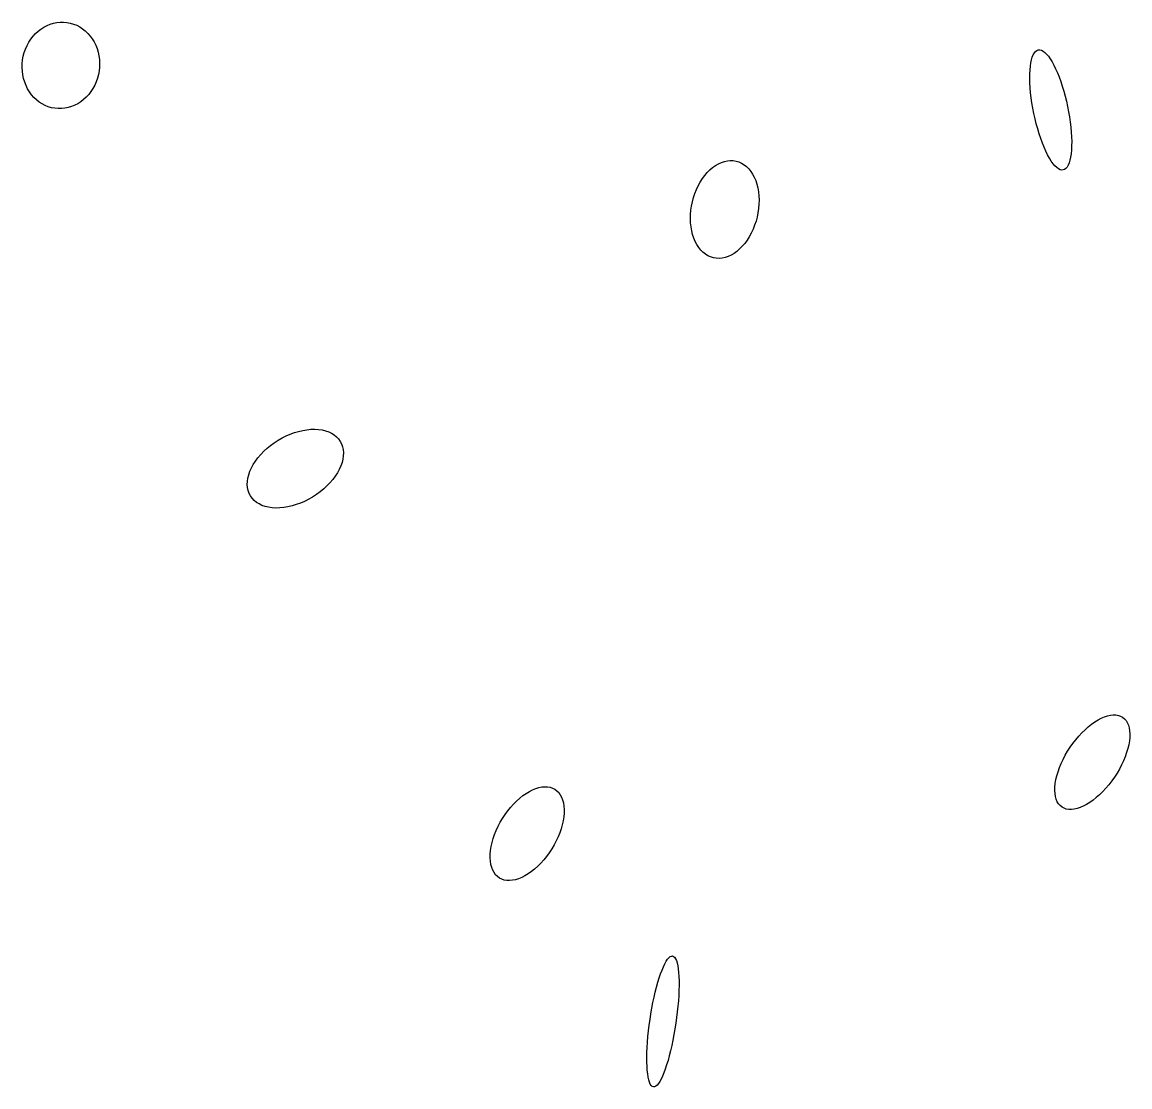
# Model space of a CAD drawing. Header units: metres. Extents: x -12209 to 21780, y -292849 to -276490.
# Drawn here: x 14851 to 21780, y -292711 to -286050 of the extents above; entities that cross this region are included whole.
import ezdxf

# ---------------------------------------------------------------- set-up
doc = ezdxf.new("R2010")
doc.units = ezdxf.units.M

msp = doc.modelspace()

# ---------------------------------------------------------------- linework, layer by layer
at = {"layer": 'LAYER'}
for p, q in [((14969.22, -286092.43), (14987.81, -286080.52)), ((14969.22, -286092.43), (14987.81, -286080.52)), ((14987.81, -286080.52), (15007.21, -286070.43)), ((14987.81, -286080.52), (15007.21, -286070.43)), ((15007.21, -286070.43), (15027.26, -286062.24)), ((15007.21, -286070.43), (15027.26, -286062.24)), ((15027.26, -286062.24), (15047.82, -286056.02)), ((15027.26, -286062.24), (15047.82, -286056.02)), ((15047.82, -286056.02), (15068.74, -286051.81)), ((15047.82, -286056.02), (15068.74, -286051.81)), ((15068.74, -286051.81), (15089.84, -286049.63)), ((15068.74, -286051.81), (15089.84, -286049.63)), ((15089.84, -286049.63), (15110.97, -286049.52)), ((15089.84, -286049.63), (15110.97, -286049.52)), ((15110.97, -286049.52), (15131.97, -286051.46)), ((15110.97, -286049.52), (15131.97, -286051.46)), ((15131.97, -286051.46), (15152.68, -286055.45)), ((15131.97, -286051.46), (15152.68, -286055.45)), ((15152.68, -286055.45), (15172.95, -286061.46)), ((15152.68, -286055.45), (15172.95, -286061.46)), ((15172.95, -286061.46), (15192.61, -286069.43)), ((15172.95, -286061.46), (15192.61, -286069.43)), ((15192.61, -286069.43), (15211.51, -286079.31)), ((15192.61, -286069.43), (15211.51, -286079.31)), ((15211.51, -286079.31), (15229.52, -286091.02)), ((15211.51, -286079.31), (15229.52, -286091.02)), ((14905.63, -286156.29), (14919.66, -286138.13)), ((14905.63, -286156.29), (14919.66, -286138.13)), ((14919.66, -286138.13), (14935.01, -286121.34)), ((14919.66, -286138.13), (14935.01, -286121.34)), ((14935.01, -286121.34), (14951.57, -286106.07)), ((14935.01, -286121.34), (14951.57, -286106.07)), ((14951.57, -286106.07), (14969.22, -286092.43)), ((14951.57, -286106.07), (14969.22, -286092.43)), ((15229.52, -286091.02), (15246.5, -286104.48)), ((15229.52, -286091.02), (15246.5, -286104.48)), ((15246.5, -286104.48), (15262.32, -286119.57)), ((15246.5, -286104.48), (15262.32, -286119.57)), ((15262.32, -286119.57), (15276.85, -286136.2)), ((15262.32, -286119.57), (15276.85, -286136.2)), ((15276.85, -286136.2), (15289.99, -286154.22)), ((15276.85, -286136.2), (15289.99, -286154.22)), ((14864.73, -286239.92), (14872.5, -286217.68)), ((14864.73, -286239.92), (14872.5, -286217.68)), ((14872.5, -286217.68), (14881.96, -286196.22)), ((14872.5, -286217.68), (14881.96, -286196.22)), ((14881.96, -286196.22), (14893.03, -286175.71)), ((14881.96, -286196.22), (14893.03, -286175.71)), ((14893.03, -286175.71), (14905.63, -286156.29)), ((14893.03, -286175.71), (14905.63, -286156.29)), ((15289.99, -286154.22), (15301.63, -286173.5)), ((15289.99, -286154.22), (15301.63, -286173.5)), ((15301.63, -286173.5), (15311.7, -286193.9)), ((15301.63, -286173.5), (15311.7, -286193.9)), ((15311.7, -286193.9), (15320.1, -286215.26)), ((15311.7, -286193.9), (15320.1, -286215.26)), ((15320.1, -286215.26), (15326.78, -286237.42)), ((15320.1, -286215.26), (15326.78, -286237.42)), ((14852.04, -286309.59), (14854.46, -286286.05)), ((14852.04, -286309.59), (14854.46, -286286.05)), ((14854.46, -286286.05), (14858.7, -286262.77)), ((14854.46, -286286.05), (14858.7, -286262.77)), ((14858.7, -286262.77), (14864.73, -286239.92)), ((14858.7, -286262.77), (14864.73, -286239.92)), ((15326.78, -286237.42), (15331.69, -286260.21)), ((15326.78, -286237.42), (15331.69, -286260.21)), ((15331.69, -286260.21), (15334.79, -286283.45)), ((15331.69, -286260.21), (15334.79, -286283.45)), ((15334.79, -286283.45), (15336.05, -286306.98)), ((15334.79, -286283.45), (15336.05, -286306.98)), ((21161.05, -286303.91), (21165.15, -286284.7)), ((21161.05, -286303.91), (21165.15, -286284.7)), ((21165.15, -286284.7), (21170.15, -286267.88)), ((21165.15, -286284.7), (21170.15, -286267.88)), ((21170.15, -286267.88), (21176.04, -286253.57)), ((21170.15, -286267.88), (21176.04, -286253.57)), ((21176.04, -286253.57), (21182.76, -286241.9)), ((21176.04, -286253.57), (21182.76, -286241.9)), ((21182.76, -286241.9), (21190.26, -286232.95)), ((21182.76, -286241.9), (21190.26, -286232.95)), ((21190.26, -286232.95), (21198.48, -286226.78)), ((21190.26, -286232.95), (21198.48, -286226.78)), ((21198.48, -286226.78), (21207.36, -286223.44)), ((21198.48, -286226.78), (21207.36, -286223.44)), ((21207.36, -286223.44), (21216.84, -286222.96)), ((21207.36, -286223.44), (21216.84, -286222.96)), ((21207.36, -286223.44), (21207.36, -286223.44)), ((21207.36, -286223.44), (21207.36, -286223.44)), ((21216.84, -286222.96), (21226.84, -286225.35)), ((21216.84, -286222.96), (21226.84, -286225.35)), ((21226.84, -286225.35), (21237.29, -286230.58)), ((21226.84, -286225.35), (21237.29, -286230.58)), ((21237.29, -286230.58), (21248.1, -286238.61)), ((21237.29, -286230.58), (21248.1, -286238.61)), ((21248.1, -286238.61), (21259.19, -286249.38)), ((21248.1, -286238.61), (21259.19, -286249.38)), ((21259.19, -286249.38), (21270.48, -286262.82)), ((21259.19, -286249.38), (21270.48, -286262.82)), ((21270.48, -286262.82), (21281.89, -286278.81)), ((21270.48, -286262.82), (21281.89, -286278.81)), ((21281.89, -286278.81), (21293.32, -286297.24)), ((21281.89, -286278.81), (21293.32, -286297.24)), ((14851.46, -286333.21), (14852.04, -286309.59)), ((14851.46, -286333.21), (14852.04, -286309.59)), ((14852.72, -286356.74), (14851.46, -286333.21)), ((14852.72, -286356.74), (14851.46, -286333.21)), ((14855.82, -286379.98), (14852.72, -286356.74)), ((14855.82, -286379.98), (14852.72, -286356.74)), ((15333.05, -286354.14), (15328.81, -286377.42)), ((15333.05, -286354.14), (15328.81, -286377.42)), ((15335.47, -286330.6), (15333.05, -286354.14)), ((15335.47, -286330.6), (15333.05, -286354.14)), ((15336.05, -286306.98), (15335.47, -286330.6)), ((15336.05, -286306.98), (15335.47, -286330.6)), ((21154.53, -286374.36), (21155.73, -286348.91)), ((21154.53, -286374.36), (21155.73, -286348.91)), ((21155.73, -286348.91), (21157.9, -286325.37)), ((21155.73, -286348.91), (21157.9, -286325.37)), ((21157.9, -286325.37), (21161.05, -286303.91)), ((21157.9, -286325.37), (21161.05, -286303.91)), ((21293.32, -286297.24), (21304.7, -286317.97)), ((21293.32, -286297.24), (21304.7, -286317.97)), ((21304.7, -286317.97), (21315.92, -286340.84)), ((21304.7, -286317.97), (21315.92, -286340.84)), ((21315.92, -286340.84), (21326.91, -286365.67)), ((21315.92, -286340.84), (21326.91, -286365.67)), ((14860.73, -286402.77), (14855.82, -286379.98)), ((14860.73, -286402.77), (14855.82, -286379.98)), ((14867.41, -286424.93), (14860.73, -286402.77)), ((14867.41, -286424.93), (14860.73, -286402.77)), ((14875.81, -286446.29), (14867.41, -286424.93)), ((14875.81, -286446.29), (14867.41, -286424.93)), ((15315, -286422.51), (15305.55, -286443.96)), ((15315, -286422.51), (15305.55, -286443.96)), ((15322.78, -286400.27), (15315, -286422.51)), ((15322.78, -286400.27), (15315, -286422.51)), ((15328.81, -286377.42), (15322.78, -286400.27)), ((15328.81, -286377.42), (15322.78, -286400.27)), ((21154.34, -286401.51), (21154.53, -286374.36)), ((21154.34, -286401.51), (21154.53, -286374.36)), ((21155.14, -286430.17), (21154.34, -286401.51)), ((21155.14, -286430.17), (21154.34, -286401.51)), ((21156.93, -286460.12), (21155.14, -286430.17)), ((21156.93, -286460.12), (21155.14, -286430.17)), ((21326.91, -286365.67), (21337.59, -286392.28)), ((21326.91, -286365.67), (21337.59, -286392.28)), ((21337.59, -286392.28), (21347.87, -286420.46)), ((21337.59, -286392.28), (21347.87, -286420.46)), ((21347.87, -286420.46), (21357.67, -286450)), ((21347.87, -286420.46), (21357.67, -286450)), ((14885.88, -286466.69), (14875.81, -286446.29)), ((14885.88, -286466.69), (14875.81, -286446.29)), ((14897.52, -286485.97), (14885.88, -286466.69)), ((14897.52, -286485.97), (14885.88, -286466.69)), ((14910.66, -286503.99), (14897.52, -286485.97)), ((14910.66, -286503.99), (14897.52, -286485.97)), ((15281.88, -286483.89), (15267.85, -286502.06)), ((15281.88, -286483.89), (15267.85, -286502.06)), ((15294.48, -286464.48), (15281.88, -286483.89)), ((15294.48, -286464.48), (15281.88, -286483.89)), ((15305.55, -286443.96), (15294.48, -286464.48)), ((15305.55, -286443.96), (15294.48, -286464.48)), ((21159.7, -286491.12), (21156.93, -286460.12)), ((21159.7, -286491.12), (21156.93, -286460.12)), ((21163.43, -286522.94), (21159.7, -286491.12)), ((21163.43, -286522.94), (21159.7, -286491.12)), ((21357.67, -286450), (21366.93, -286480.67)), ((21357.67, -286450), (21366.93, -286480.67)), ((21366.93, -286480.67), (21375.56, -286512.25)), ((21366.93, -286480.67), (21375.56, -286512.25)), ((14925.19, -286520.62), (14910.66, -286503.99)), ((14925.19, -286520.62), (14910.66, -286503.99)), ((14941.01, -286535.71), (14925.19, -286520.62)), ((14941.01, -286535.71), (14925.19, -286520.62)), ((14957.98, -286549.17), (14941.01, -286535.71)), ((14957.98, -286549.17), (14941.01, -286535.71)), ((14976, -286560.88), (14957.98, -286549.17)), ((14976, -286560.88), (14957.98, -286549.17)), ((14994.9, -286570.76), (14976, -286560.88)), ((14994.9, -286570.76), (14976, -286560.88)), ((15199.7, -286559.67), (15180.3, -286569.76)), ((15199.7, -286559.67), (15180.3, -286569.76)), ((15218.29, -286547.76), (15199.7, -286559.67)), ((15218.29, -286547.76), (15199.7, -286559.67)), ((15235.94, -286534.12), (15218.29, -286547.76)), ((15235.94, -286534.12), (15218.29, -286547.76)), ((15252.5, -286518.85), (15235.94, -286534.12)), ((15252.5, -286518.85), (15235.94, -286534.12)), ((15267.85, -286502.06), (15252.5, -286518.85)), ((15267.85, -286502.06), (15252.5, -286518.85)), ((21168.08, -286555.34), (21163.43, -286522.94)), ((21168.08, -286555.34), (21163.43, -286522.94)), ((21173.63, -286588.07), (21168.08, -286555.34)), ((21173.63, -286588.07), (21168.08, -286555.34)), ((21375.56, -286512.25), (21383.51, -286544.48)), ((21375.56, -286512.25), (21383.51, -286544.48)), ((21383.51, -286544.48), (21390.71, -286577.13)), ((21383.51, -286544.48), (21390.71, -286577.13)), ((15014.56, -286578.73), (14994.9, -286570.76)), ((15014.56, -286578.73), (14994.9, -286570.76)), ((15034.82, -286584.74), (15014.56, -286578.73)), ((15034.82, -286584.74), (15014.56, -286578.73)), ((15055.53, -286588.73), (15034.82, -286584.74)), ((15055.53, -286588.73), (15034.82, -286584.74)), ((15055.53, -286588.73), (15055.53, -286588.73)), ((15076.54, -286590.67), (15055.53, -286588.73)), ((15055.53, -286588.73), (15055.53, -286588.73)), ((15076.54, -286590.67), (15055.53, -286588.73)), ((15097.67, -286590.56), (15076.54, -286590.67)), ((15097.67, -286590.56), (15076.54, -286590.67)), ((15118.77, -286588.38), (15097.67, -286590.56)), ((15118.77, -286588.38), (15097.67, -286590.56)), ((15139.68, -286584.17), (15118.77, -286588.38)), ((15139.68, -286584.17), (15118.77, -286588.38)), ((15160.25, -286577.95), (15139.68, -286584.17)), ((15160.25, -286577.95), (15139.68, -286584.17)), ((15180.3, -286569.76), (15160.25, -286577.95)), ((15180.3, -286569.76), (15160.25, -286577.95)), ((21180.03, -286620.89), (21173.63, -286588.07)), ((21180.03, -286620.89), (21173.63, -286588.07)), ((21187.23, -286653.54), (21180.03, -286620.89)), ((21187.23, -286653.54), (21180.03, -286620.89)), ((21390.71, -286577.13), (21397.1, -286609.95)), ((21390.71, -286577.13), (21397.1, -286609.95)), ((21397.1, -286609.95), (21402.65, -286642.68)), ((21397.1, -286609.95), (21402.65, -286642.68)), ((21195.18, -286685.77), (21187.23, -286653.54)), ((21195.18, -286685.77), (21187.23, -286653.54)), ((21203.81, -286717.34), (21195.18, -286685.77)), ((21203.81, -286717.34), (21195.18, -286685.77)), ((21402.65, -286642.68), (21407.3, -286675.08)), ((21402.65, -286642.68), (21407.3, -286675.08)), ((21407.3, -286675.08), (21411.03, -286706.9)), ((21407.3, -286675.08), (21411.03, -286706.9)), ((21411.03, -286706.9), (21413.8, -286737.9)), ((21411.03, -286706.9), (21413.8, -286737.9)), ((21213.06, -286748.02), (21203.81, -286717.34)), ((21213.06, -286748.02), (21203.81, -286717.34)), ((21222.86, -286777.56), (21213.06, -286748.02)), ((21222.86, -286777.56), (21213.06, -286748.02)), ((21413.8, -286737.9), (21415.59, -286767.84)), ((21413.8, -286737.9), (21415.59, -286767.84)), ((21415.59, -286767.84), (21416.4, -286796.5)), ((21415.59, -286767.84), (21416.4, -286796.5)), ((21233.14, -286805.74), (21222.86, -286777.56)), ((21233.14, -286805.74), (21222.86, -286777.56)), ((21243.82, -286832.34), (21233.14, -286805.74)), ((21243.82, -286832.34), (21233.14, -286805.74)), ((21254.81, -286857.18), (21243.82, -286832.34)), ((21254.81, -286857.18), (21243.82, -286832.34)), ((21416.2, -286823.66), (21415.01, -286849.1)), ((21416.2, -286823.66), (21415.01, -286849.1)), ((21416.4, -286796.5), (21416.2, -286823.66)), ((21416.4, -286796.5), (21416.2, -286823.66)), ((19262.48, -286916.6), (19281.08, -286914.95)), ((19262.48, -286916.6), (19281.08, -286914.95)), ((19281.08, -286914.95), (19299.41, -286915.62)), ((19281.08, -286914.95), (19299.41, -286915.62)), ((19299.41, -286915.62), (19317.33, -286918.62)), ((19299.41, -286915.62), (19317.33, -286918.62)), ((21266.04, -286880.04), (21254.81, -286857.18)), ((21266.04, -286880.04), (21254.81, -286857.18)), ((21277.41, -286900.77), (21266.04, -286880.04)), ((21277.41, -286900.77), (21266.04, -286880.04)), ((21288.84, -286919.2), (21277.41, -286900.77)), ((21288.84, -286919.2), (21277.41, -286900.77)), ((21405.59, -286913.32), (21400.58, -286930.14)), ((21405.59, -286913.32), (21400.58, -286930.14)), ((21409.68, -286894.1), (21405.59, -286913.32)), ((21409.68, -286894.1), (21405.59, -286913.32)), ((21412.83, -286872.64), (21409.68, -286894.1)), ((21412.83, -286872.64), (21409.68, -286894.1)), ((21415.01, -286849.1), (21412.83, -286872.64)), ((21415.01, -286849.1), (21412.83, -286872.64)), ((19136.74, -286990.22), (19153.25, -286973.57)), ((19136.74, -286990.22), (19153.25, -286973.57)), ((19153.25, -286973.57), (19170.47, -286958.8)), ((19153.25, -286973.57), (19170.47, -286958.8)), ((19170.47, -286958.8), (19188.27, -286946.02)), ((19170.47, -286958.8), (19188.27, -286946.02)), ((19188.27, -286946.02), (19206.51, -286935.35)), ((19188.27, -286946.02), (19206.51, -286935.35)), ((19206.51, -286935.35), (19225.05, -286926.84)), ((19206.51, -286935.35), (19225.05, -286926.84)), ((19225.05, -286926.84), (19243.76, -286920.58)), ((19225.05, -286926.84), (19243.76, -286920.58)), ((19243.76, -286920.58), (19262.48, -286916.6)), ((19243.76, -286920.58), (19262.48, -286916.6)), ((19317.33, -286918.62), (19334.72, -286923.92)), ((19317.33, -286918.62), (19334.72, -286923.92)), ((19334.72, -286923.92), (19351.43, -286931.49)), ((19334.72, -286923.92), (19351.43, -286931.49)), ((19351.43, -286931.49), (19367.34, -286941.26)), ((19351.43, -286931.49), (19367.34, -286941.26)), ((19367.34, -286941.26), (19382.33, -286953.16)), ((19367.34, -286941.26), (19382.33, -286953.16)), ((19382.33, -286953.16), (19396.28, -286967.1)), ((19382.33, -286953.16), (19396.28, -286967.1)), ((19396.28, -286967.1), (19409.09, -286982.98)), ((19396.28, -286967.1), (19409.09, -286982.98)), ((19409.09, -286982.98), (19420.66, -287000.66)), ((19409.09, -286982.98), (19420.66, -287000.66)), ((21300.25, -286935.2), (21288.84, -286919.2)), ((21300.25, -286935.2), (21288.84, -286919.2)), ((21311.54, -286948.63), (21300.25, -286935.2)), ((21311.54, -286948.63), (21300.25, -286935.2)), ((21322.64, -286959.41), (21311.54, -286948.63)), ((21322.64, -286959.41), (21311.54, -286948.63)), ((21333.45, -286967.44), (21322.64, -286959.41)), ((21333.45, -286967.44), (21322.64, -286959.41)), ((21343.89, -286972.67), (21333.45, -286967.44)), ((21343.89, -286972.67), (21333.45, -286967.44)), ((21353.89, -286975.05), (21343.89, -286972.67)), ((21353.89, -286975.05), (21343.89, -286972.67)), ((21363.37, -286974.57), (21353.89, -286975.05)), ((21363.37, -286974.57), (21353.89, -286975.05)), ((21372.25, -286971.24), (21363.37, -286974.57)), ((21372.25, -286971.24), (21363.37, -286974.57)), ((21380.48, -286965.07), (21372.25, -286971.24)), ((21380.48, -286965.07), (21372.25, -286971.24)), ((21387.98, -286956.11), (21380.48, -286965.07)), ((21387.98, -286956.11), (21380.48, -286965.07)), ((21394.69, -286944.44), (21387.98, -286956.11)), ((21394.69, -286944.44), (21387.98, -286956.11)), ((21400.58, -286930.14), (21394.69, -286944.44)), ((21400.58, -286930.14), (21394.69, -286944.44)), ((19080.16, -287072.96), (19092.66, -287050.16)), ((19080.16, -287072.96), (19092.66, -287050.16)), ((19092.66, -287050.16), (19106.32, -287028.67)), ((19092.66, -287050.16), (19106.32, -287028.67)), ((19106.32, -287028.67), (19121.05, -287008.64)), ((19106.32, -287028.67), (19121.05, -287008.64)), ((19121.05, -287008.64), (19136.74, -286990.22)), ((19121.05, -287008.64), (19136.74, -286990.22)), ((19420.66, -287000.66), (19430.9, -287020.03)), ((19420.66, -287000.66), (19430.9, -287020.03)), ((19430.9, -287020.03), (19439.74, -287040.93)), ((19430.9, -287020.03), (19439.74, -287040.93)), ((19439.74, -287040.93), (19447.1, -287063.2)), ((19439.74, -287040.93), (19447.1, -287063.2)), ((19050.58, -287147.39), (19059.04, -287121.76)), ((19050.58, -287147.39), (19059.04, -287121.76)), ((19059.04, -287121.76), (19068.93, -287096.89)), ((19059.04, -287121.76), (19068.93, -287096.89)), ((19068.93, -287096.89), (19080.16, -287072.96)), ((19068.93, -287096.89), (19080.16, -287072.96)), ((19447.1, -287063.2), (19452.94, -287086.67)), ((19447.1, -287063.2), (19452.94, -287086.67)), ((19452.94, -287086.67), (19457.2, -287111.17)), ((19452.94, -287086.67), (19457.2, -287111.17)), ((19457.2, -287111.17), (19459.85, -287136.5)), ((19457.2, -287111.17), (19459.85, -287136.5)), ((19038.18, -287200.13), (19043.61, -287173.58)), ((19038.18, -287200.13), (19043.61, -287173.58)), ((19043.61, -287173.58), (19050.58, -287147.39)), ((19043.61, -287173.58), (19050.58, -287147.39)), ((19460.28, -287188.9), (19458.04, -287215.57)), ((19460.28, -287188.9), (19458.04, -287215.57)), ((19459.85, -287136.5), (19460.88, -287162.48)), ((19459.85, -287136.5), (19460.88, -287162.48)), ((19460.88, -287162.48), (19460.28, -287188.9)), ((19460.88, -287162.48), (19460.28, -287188.9)), ((19031.49, -287279.94), (19032.1, -287253.52)), ((19031.49, -287279.94), (19032.1, -287253.52)), ((19032.1, -287253.52), (19034.33, -287226.85)), ((19032.1, -287253.52), (19034.33, -287226.85)), ((19034.33, -287226.85), (19038.18, -287200.13)), ((19034.33, -287226.85), (19038.18, -287200.13)), ((19454.2, -287242.29), (19448.77, -287268.84)), ((19454.2, -287242.29), (19448.77, -287268.84)), ((19458.04, -287215.57), (19454.2, -287242.29)), ((19458.04, -287215.57), (19454.2, -287242.29)), ((19032.52, -287305.92), (19031.49, -287279.94)), ((19032.52, -287305.92), (19031.49, -287279.94)), ((19035.18, -287331.25), (19032.52, -287305.92)), ((19035.18, -287331.25), (19032.52, -287305.92)), ((19039.44, -287355.75), (19035.18, -287331.25)), ((19039.44, -287355.75), (19035.18, -287331.25)), ((19433.33, -287320.66), (19423.45, -287345.53)), ((19433.33, -287320.66), (19423.45, -287345.53)), ((19441.79, -287295.03), (19433.33, -287320.66)), ((19441.79, -287295.03), (19433.33, -287320.66)), ((19448.77, -287268.84), (19441.79, -287295.03)), ((19448.77, -287268.84), (19441.79, -287295.03)), ((19045.27, -287379.22), (19039.44, -287355.75)), ((19045.27, -287379.22), (19039.44, -287355.75)), ((19052.63, -287401.49), (19045.27, -287379.22)), ((19052.63, -287401.49), (19045.27, -287379.22)), ((19399.72, -287392.26), (19386.05, -287413.76)), ((19399.72, -287392.26), (19386.05, -287413.76)), ((19412.22, -287369.46), (19399.72, -287392.26)), ((19412.22, -287369.46), (19399.72, -287392.26)), ((19423.45, -287345.53), (19412.22, -287369.46)), ((19423.45, -287345.53), (19412.22, -287369.46)), ((19061.47, -287422.39), (19052.63, -287401.49)), ((19061.47, -287422.39), (19052.63, -287401.49)), ((19071.71, -287441.76), (19061.47, -287422.39)), ((19071.71, -287441.76), (19061.47, -287422.39)), ((19083.28, -287459.44), (19071.71, -287441.76)), ((19083.28, -287459.44), (19071.71, -287441.76)), ((19096.09, -287475.32), (19083.28, -287459.44)), ((19096.09, -287475.32), (19083.28, -287459.44)), ((19339.12, -287468.85), (19321.9, -287483.62)), ((19339.12, -287468.85), (19321.9, -287483.62)), ((19355.64, -287452.2), (19339.12, -287468.85)), ((19355.64, -287452.2), (19339.12, -287468.85)), ((19371.32, -287433.79), (19355.64, -287452.2)), ((19371.32, -287433.79), (19355.64, -287452.2)), ((19386.05, -287413.76), (19371.32, -287433.79)), ((19386.05, -287413.76), (19371.32, -287433.79)), ((19110.05, -287489.26), (19096.09, -287475.32)), ((19110.05, -287489.26), (19096.09, -287475.32)), ((19125.03, -287501.16), (19110.05, -287489.26)), ((19125.03, -287501.16), (19110.05, -287489.26)), ((19140.94, -287510.93), (19125.03, -287501.16)), ((19140.94, -287510.93), (19125.03, -287501.16)), ((19157.66, -287518.5), (19140.94, -287510.93)), ((19157.66, -287518.5), (19140.94, -287510.93)), ((19175.04, -287523.8), (19157.66, -287518.5)), ((19175.04, -287523.8), (19157.66, -287518.5)), ((19175.04, -287523.8), (19175.04, -287523.8)), ((19192.97, -287526.8), (19175.04, -287523.8)), ((19175.04, -287523.8), (19175.04, -287523.8)), ((19192.97, -287526.8), (19175.04, -287523.8)), ((19211.3, -287527.47), (19192.97, -287526.8)), ((19211.3, -287527.47), (19192.97, -287526.8)), ((19229.9, -287525.82), (19211.3, -287527.47)), ((19229.9, -287525.82), (19211.3, -287527.47)), ((19248.62, -287521.84), (19229.9, -287525.82)), ((19248.62, -287521.84), (19229.9, -287525.82)), ((19267.32, -287515.58), (19248.62, -287521.84)), ((19267.32, -287515.58), (19248.62, -287521.84)), ((19285.86, -287507.08), (19267.32, -287515.58)), ((19285.86, -287507.08), (19267.32, -287515.58)), ((19304.1, -287496.4), (19285.86, -287507.08)), ((19304.1, -287496.4), (19285.86, -287507.08)), ((19321.9, -287483.62), (19304.1, -287496.4)), ((19321.9, -287483.62), (19304.1, -287496.4)), ((16477.16, -288651.18), (16502.67, -288638.44)), ((16477.16, -288651.18), (16502.67, -288638.44)), ((16502.67, -288638.44), (16528.61, -288627.25)), ((16502.67, -288638.44), (16528.61, -288627.25)), ((16528.61, -288627.25), (16554.8, -288617.71)), ((16528.61, -288627.25), (16554.8, -288617.71)), ((16554.8, -288617.71), (16581.03, -288609.88)), ((16554.8, -288617.71), (16581.03, -288609.88)), ((16581.03, -288609.88), (16607.1, -288603.83)), ((16581.03, -288609.88), (16607.1, -288603.83)), ((16607.1, -288603.83), (16632.82, -288599.6)), ((16607.1, -288603.83), (16632.82, -288599.6)), ((16632.82, -288599.6), (16657.98, -288597.22)), ((16632.82, -288599.6), (16657.98, -288597.22)), ((16657.98, -288597.22), (16682.41, -288596.71)), ((16657.98, -288597.22), (16682.41, -288596.71)), ((16682.41, -288596.71), (16705.9, -288598.08)), ((16682.41, -288596.71), (16705.9, -288598.08)), ((16705.9, -288598.08), (16728.29, -288601.31)), ((16705.9, -288598.08), (16728.29, -288601.31)), ((16728.29, -288601.31), (16749.4, -288606.38)), ((16728.29, -288601.31), (16749.4, -288606.38)), ((16749.4, -288606.38), (16769.07, -288613.25)), ((16749.4, -288606.38), (16769.07, -288613.25)), ((16769.07, -288613.25), (16787.15, -288621.88)), ((16769.07, -288613.25), (16787.15, -288621.88)), ((16787.15, -288621.88), (16803.51, -288632.18)), ((16787.15, -288621.88), (16803.51, -288632.18)), ((16803.51, -288632.18), (16818.01, -288644.09)), ((16803.51, -288632.18), (16818.01, -288644.09)), ((16818.01, -288644.09), (16830.56, -288657.52)), ((16818.01, -288644.09), (16830.56, -288657.52)), ((16362.81, -288734.5), (16383.33, -288715.63)), ((16362.81, -288734.5), (16383.33, -288715.63)), ((16383.33, -288715.63), (16405.19, -288697.73)), ((16383.33, -288715.63), (16405.19, -288697.73)), ((16405.19, -288697.73), (16428.24, -288680.94)), ((16405.19, -288697.73), (16428.24, -288680.94)), ((16428.24, -288680.94), (16452.29, -288665.39)), ((16428.24, -288680.94), (16452.29, -288665.39)), ((16452.29, -288665.39), (16477.16, -288651.18)), ((16452.29, -288665.39), (16477.16, -288651.18)), ((16830.56, -288657.52), (16841.05, -288672.36)), ((16830.56, -288657.52), (16841.05, -288672.36)), ((16841.05, -288672.36), (16849.4, -288688.49)), ((16841.05, -288672.36), (16849.4, -288688.49)), ((16849.4, -288688.49), (16855.55, -288705.81)), ((16849.4, -288688.49), (16855.55, -288705.81)), ((16855.55, -288705.81), (16859.46, -288724.17)), ((16855.55, -288705.81), (16859.46, -288724.17)), ((16310.86, -288795.45), (16326.44, -288774.56)), ((16310.86, -288795.45), (16326.44, -288774.56)), ((16326.44, -288774.56), (16343.8, -288754.19)), ((16326.44, -288774.56), (16343.8, -288754.19)), ((16343.8, -288754.19), (16362.81, -288734.5)), ((16343.8, -288754.19), (16362.81, -288734.5)), ((16857.49, -288784.08), (16852.29, -288805.16)), ((16857.49, -288784.08), (16852.29, -288805.16)), ((16860.43, -288763.45), (16857.49, -288784.08)), ((16860.43, -288763.45), (16857.49, -288784.08)), ((16859.46, -288724.17), (16861.09, -288743.43)), ((16859.46, -288724.17), (16861.09, -288743.43)), ((16861.09, -288743.43), (16860.43, -288763.45)), ((16861.09, -288743.43), (16860.43, -288763.45)), ((16275.9, -288859.65), (16285.49, -288838.16)), ((16275.9, -288859.65), (16285.49, -288838.16)), ((16285.49, -288838.16), (16297.17, -288816.7)), ((16285.49, -288838.16), (16297.17, -288816.7)), ((16297.17, -288816.7), (16310.86, -288795.45)), ((16297.17, -288816.7), (16310.86, -288795.45)), ((16835.28, -288848.02), (16823.6, -288869.47)), ((16835.28, -288848.02), (16823.6, -288869.47)), ((16844.87, -288826.52), (16835.28, -288848.02)), ((16844.87, -288826.52), (16835.28, -288848.02)), ((16852.29, -288805.16), (16844.87, -288826.52)), ((16852.29, -288805.16), (16844.87, -288826.52)), ((16259.68, -288942.74), (16260.33, -288922.72)), ((16259.68, -288942.74), (16260.33, -288922.72)), ((16260.33, -288922.72), (16263.28, -288902.09)), ((16260.33, -288922.72), (16263.28, -288902.09)), ((16263.28, -288902.09), (16268.48, -288881.02)), ((16263.28, -288902.09), (16268.48, -288881.02)), ((16268.48, -288881.02), (16275.9, -288859.65)), ((16268.48, -288881.02), (16275.9, -288859.65)), ((16794.33, -288911.61), (16776.97, -288931.98)), ((16794.33, -288911.61), (16776.97, -288931.98)), ((16809.91, -288890.72), (16794.33, -288911.61)), ((16809.91, -288890.72), (16794.33, -288911.61)), ((16823.6, -288869.47), (16809.91, -288890.72)), ((16823.6, -288869.47), (16809.91, -288890.72)), ((16261.31, -288962.01), (16259.68, -288942.74)), ((16261.31, -288962.01), (16259.68, -288942.74)), ((16265.22, -288980.37), (16261.31, -288962.01)), ((16265.22, -288980.37), (16261.31, -288962.01)), ((16271.37, -288997.68), (16265.22, -288980.37)), ((16271.37, -288997.68), (16265.22, -288980.37)), ((16715.57, -288988.44), (16692.53, -289005.23)), ((16715.57, -288988.44), (16692.53, -289005.23)), ((16737.44, -288970.54), (16715.57, -288988.44)), ((16737.44, -288970.54), (16715.57, -288988.44)), ((16757.95, -288951.68), (16737.44, -288970.54)), ((16757.95, -288951.68), (16737.44, -288970.54)), ((16776.97, -288931.98), (16757.95, -288951.68)), ((16776.97, -288931.98), (16757.95, -288951.68)), ((16279.72, -289013.82), (16271.37, -288997.68)), ((16279.72, -289013.82), (16271.37, -288997.68)), ((16279.72, -289013.82), (16279.72, -289013.82)), ((16290.21, -289028.65), (16279.72, -289013.82)), ((16279.72, -289013.82), (16279.72, -289013.82)), ((16290.21, -289028.65), (16279.72, -289013.82)), ((16302.76, -289042.08), (16290.21, -289028.65)), ((16302.76, -289042.08), (16290.21, -289028.65)), ((16317.26, -289053.99), (16302.76, -289042.08)), ((16317.26, -289053.99), (16302.76, -289042.08)), ((16333.62, -289064.3), (16317.26, -289053.99)), ((16333.62, -289064.3), (16317.26, -289053.99)), ((16592.16, -289058.92), (16565.97, -289068.46)), ((16592.16, -289058.92), (16565.97, -289068.46)), ((16618.1, -289047.73), (16592.16, -289058.92)), ((16618.1, -289047.73), (16592.16, -289058.92)), ((16643.61, -289034.99), (16618.1, -289047.73)), ((16643.61, -289034.99), (16618.1, -289047.73)), ((16668.48, -289020.79), (16643.61, -289034.99)), ((16668.48, -289020.79), (16643.61, -289034.99)), ((16692.53, -289005.23), (16668.48, -289020.79)), ((16692.53, -289005.23), (16668.48, -289020.79)), ((16351.7, -289072.92), (16333.62, -289064.3)), ((16351.7, -289072.92), (16333.62, -289064.3)), ((16371.37, -289079.79), (16351.7, -289072.92)), ((16371.37, -289079.79), (16351.7, -289072.92)), ((16392.48, -289084.86), (16371.37, -289079.79)), ((16392.48, -289084.86), (16371.37, -289079.79)), ((16414.87, -289088.1), (16392.48, -289084.86)), ((16414.87, -289088.1), (16392.48, -289084.86)), ((16438.36, -289089.46), (16414.87, -289088.1)), ((16438.36, -289089.46), (16414.87, -289088.1)), ((16462.78, -289088.96), (16438.36, -289089.46)), ((16462.78, -289088.96), (16438.36, -289089.46)), ((16487.95, -289086.58), (16462.78, -289088.96)), ((16487.95, -289086.58), (16462.78, -289088.96)), ((16513.67, -289082.34), (16487.95, -289086.58)), ((16513.67, -289082.34), (16487.95, -289086.58)), ((16539.74, -289076.29), (16513.67, -289082.34)), ((16539.74, -289076.29), (16513.67, -289082.34)), ((16565.97, -289068.46), (16539.74, -289076.29)), ((16565.97, -289068.46), (16539.74, -289076.29)), ((21520.38, -290458.48), (21540.82, -290442.18)), ((21540.82, -290442.18), (21561.29, -290427.69)), ((21561.29, -290427.69), (21581.64, -290415.11)), ((21581.64, -290415.11), (21601.72, -290404.55)), ((21601.72, -290404.55), (21621.36, -290396.09)), ((21621.36, -290396.09), (21640.43, -290389.78)), ((21640.43, -290389.78), (21658.78, -290385.68)), ((21658.78, -290385.68), (21676.26, -290383.82)), ((21676.26, -290383.82), (21692.75, -290384.22)), ((21692.75, -290384.22), (21708.12, -290386.86)), ((21708.12, -290386.86), (21722.24, -290391.74)), ((21722.24, -290391.74), (21735.03, -290398.8)), ((21735.03, -290398.8), (21746.37, -290408.01)), ((21746.37, -290408.01), (21756.18, -290419.28)), ((21756.18, -290419.28), (21764.38, -290432.54)), ((21764.38, -290432.54), (21770.93, -290447.68)), ((21770.93, -290447.68), (21775.75, -290464.59)), ((21442.07, -290539.12), (21460.83, -290516.94)), ((21460.83, -290516.94), (21480.24, -290496.01)), ((21480.24, -290496.01), (21500.14, -290476.47)), ((21500.14, -290476.47), (21520.38, -290458.48)), ((21775.75, -290464.59), (21778.82, -290483.13)), ((21778.82, -290483.13), (21780.12, -290503.18)), ((21780.12, -290503.18), (21779.63, -290524.56)), ((21391.05, -290611.35), (21407.05, -290586.5)), ((21407.05, -290586.5), (21424.1, -290562.36)), ((21424.1, -290562.36), (21442.07, -290539.12)), ((21773.32, -290570.71), (21767.54, -290595.12)), ((21777.35, -290547.13), (21773.32, -290570.71)), ((21779.63, -290524.56), (21777.35, -290547.13)), ((21362.7, -290662.42), (21376.23, -290636.72)), ((21376.23, -290636.72), (21391.05, -290611.35)), ((21750.98, -290645.68), (21740.32, -290671.45)), ((21760.08, -290620.18), (21750.98, -290645.68)), ((21767.54, -290595.12), (21760.08, -290620.18)), ((21330.8, -290739.53), (21339.89, -290714.03)), ((21339.89, -290714.03), (21350.55, -290688.26)), ((21350.55, -290688.26), (21362.7, -290662.42)), ((21714.65, -290722.99), (21699.82, -290748.36)), ((21728.18, -290697.29), (21714.65, -290722.99)), ((21740.32, -290671.45), (21728.18, -290697.29)), ((21313.52, -290812.58), (21317.56, -290789)), ((21317.56, -290789), (21323.33, -290764.59)), ((21323.33, -290764.59), (21330.8, -290739.53)), ((21683.83, -290773.21), (21666.78, -290797.35)), ((21699.82, -290748.36), (21683.83, -290773.21)), ((18004.06, -290874.98), (18024.25, -290862.75)), ((18004.06, -290874.98), (18024.25, -290862.75)), ((18024.25, -290862.75), (18044.32, -290852.53)), ((18024.25, -290862.75), (18044.32, -290852.53)), ((18044.32, -290852.53), (18064.14, -290844.4)), ((18044.32, -290852.53), (18064.14, -290844.4)), ((18064.14, -290844.4), (18083.55, -290838.41)), ((18064.14, -290844.4), (18083.55, -290838.41)), ((18083.55, -290838.41), (18102.4, -290834.63)), ((18083.55, -290838.41), (18102.4, -290834.63)), ((18102.4, -290834.63), (18120.55, -290833.06)), ((18102.4, -290834.63), (18120.55, -290833.06)), ((18120.55, -290833.06), (18137.86, -290833.73)), ((18120.55, -290833.06), (18137.86, -290833.73)), ((18137.86, -290833.73), (18154.21, -290836.63)), ((18137.86, -290833.73), (18154.21, -290836.63)), ((18154.21, -290836.63), (18169.45, -290841.74)), ((18154.21, -290836.63), (18169.45, -290841.74)), ((18169.45, -290841.74), (18183.49, -290849.02)), ((18169.45, -290841.74), (18183.49, -290849.02)), ((18183.49, -290849.02), (18196.21, -290858.42)), ((18183.49, -290849.02), (18196.21, -290858.42)), ((18196.21, -290858.42), (18207.52, -290869.86)), ((18196.21, -290858.42), (18207.52, -290869.86)), ((21310.76, -290856.53), (21311.25, -290835.15)), ((21312.05, -290876.58), (21310.76, -290856.53)), ((21311.25, -290835.15), (21313.52, -290812.58)), ((21610.64, -290863.7), (21590.74, -290883.24)), ((21630.04, -290842.77), (21610.64, -290863.7)), ((21648.8, -290820.59), (21630.04, -290842.77)), ((21666.78, -290797.35), (21648.8, -290820.59)), ((17925.34, -290941.92), (17944.42, -290922.73)), ((17925.34, -290941.92), (17944.42, -290922.73)), ((17944.42, -290922.73), (17964, -290905.08)), ((17944.42, -290922.73), (17964, -290905.08)), ((17964, -290905.08), (17983.93, -290889.13)), ((17964, -290905.08), (17983.93, -290889.13)), ((17983.93, -290889.13), (18004.06, -290874.98)), ((17983.93, -290889.13), (18004.06, -290874.98)), ((18207.52, -290869.86), (18217.32, -290883.25)), ((18207.52, -290869.86), (18217.32, -290883.25)), ((18217.32, -290883.25), (18225.55, -290898.49)), ((18217.32, -290883.25), (18225.55, -290898.49)), ((18225.55, -290898.49), (18232.14, -290915.48)), ((18225.55, -290898.49), (18232.14, -290915.48)), ((18232.14, -290915.48), (18237.05, -290934.07)), ((18232.14, -290915.48), (18237.05, -290934.07)), ((18237.05, -290934.07), (18240.22, -290954.13)), ((18237.05, -290934.07), (18240.22, -290954.13)), ((21315.13, -290895.12), (21312.05, -290876.58)), ((21319.95, -290912.03), (21315.13, -290895.12)), ((21326.49, -290927.17), (21319.95, -290912.03)), ((21334.7, -290940.43), (21326.49, -290927.17)), ((21529.58, -290932.02), (21509.23, -290944.6)), ((21550.06, -290917.53), (21529.58, -290932.02)), ((21570.49, -290901.23), (21550.06, -290917.53)), ((21590.74, -290883.24), (21570.49, -290901.23)), ((17872.54, -291007.32), (17889.27, -290984.38)), ((17872.54, -291007.32), (17889.27, -290984.38)), ((17889.27, -290984.38), (17906.91, -290962.53)), ((17889.27, -290984.38), (17906.91, -290962.53)), ((17906.91, -290962.53), (17925.34, -290941.92)), ((17906.91, -290962.53), (17925.34, -290941.92)), ((18241.32, -290998.03), (18239.23, -291021.54)), ((18241.32, -290998.03), (18239.23, -291021.54)), ((18240.22, -290954.13), (18241.65, -290975.51)), ((18240.22, -290954.13), (18241.65, -290975.51)), ((18241.65, -290975.51), (18241.32, -290998.03)), ((18241.65, -290975.51), (18241.32, -290998.03)), ((21344.51, -290951.7), (21334.7, -290940.43)), ((21355.85, -290960.91), (21344.51, -290951.7)), ((21355.85, -290960.91), (21355.85, -290960.91)), ((21368.63, -290967.97), (21355.85, -290960.91)), ((21382.76, -290972.85), (21368.63, -290967.97)), ((21398.13, -290975.49), (21382.76, -290972.85)), ((21414.61, -290975.89), (21398.13, -290975.49)), ((21432.1, -290974.03), (21414.61, -290975.89)), ((21450.44, -290969.93), (21432.1, -290974.03)), ((21469.51, -290963.62), (21450.44, -290969.93)), ((21489.16, -290955.16), (21469.51, -290963.62)), ((21509.23, -290944.6), (21489.16, -290955.16)), ((17829.14, -291080.86), (17842.37, -291055.75)), ((17829.14, -291080.86), (17842.37, -291055.75)), ((17842.37, -291055.75), (17856.87, -291031.17)), ((17842.37, -291055.75), (17856.87, -291031.17)), ((17856.87, -291031.17), (17872.54, -291007.32)), ((17856.87, -291031.17), (17872.54, -291007.32)), ((18229.86, -291070.77), (18222.65, -291096.12)), ((18229.86, -291070.77), (18222.65, -291096.12)), ((18235.4, -291045.84), (18229.86, -291070.77)), ((18235.4, -291045.84), (18229.86, -291070.77)), ((18239.23, -291021.54), (18235.4, -291045.84)), ((18239.23, -291021.54), (18235.4, -291045.84)), ((17798.09, -291157.54), (17806.91, -291131.95)), ((17798.09, -291157.54), (17806.91, -291131.95)), ((17806.91, -291131.95), (17817.29, -291106.33)), ((17806.91, -291131.95), (17817.29, -291106.33)), ((17817.29, -291106.33), (17829.14, -291080.86)), ((17817.29, -291106.33), (17829.14, -291080.86)), ((18213.82, -291121.7), (18203.44, -291147.33)), ((18213.82, -291121.7), (18203.44, -291147.33)), ((18222.65, -291096.12), (18213.82, -291121.7)), ((18222.65, -291096.12), (18213.82, -291121.7)), ((17781.5, -291232.12), (17785.33, -291207.81)), ((17781.5, -291232.12), (17785.33, -291207.81)), ((17785.33, -291207.81), (17790.87, -291182.89)), ((17785.33, -291207.81), (17790.87, -291182.89)), ((17790.87, -291182.89), (17798.09, -291157.54)), ((17790.87, -291182.89), (17798.09, -291157.54)), ((18178.37, -291197.91), (18163.86, -291222.49)), ((18178.37, -291197.91), (18163.86, -291222.49)), ((18191.59, -291172.79), (18178.37, -291197.91)), ((18191.59, -291172.79), (18178.37, -291197.91)), ((18203.44, -291147.33), (18191.59, -291172.79)), ((18203.44, -291147.33), (18191.59, -291172.79)), ((17779.08, -291278.15), (17779.41, -291255.62)), ((17779.08, -291278.15), (17779.41, -291255.62)), ((17780.51, -291299.52), (17779.08, -291278.15)), ((17780.51, -291299.52), (17779.08, -291278.15)), ((17779.41, -291255.62), (17781.5, -291232.12)), ((17779.41, -291255.62), (17781.5, -291232.12)), ((18131.47, -291269.27), (18113.82, -291291.13)), ((18131.47, -291269.27), (18113.82, -291291.13)), ((18148.19, -291246.33), (18131.47, -291269.27)), ((18148.19, -291246.33), (18131.47, -291269.27)), ((18163.86, -291222.49), (18148.19, -291246.33)), ((18163.86, -291222.49), (18148.19, -291246.33)), ((17783.69, -291319.58), (17780.51, -291299.52)), ((17783.69, -291319.58), (17780.51, -291299.52)), ((17788.59, -291338.18), (17783.69, -291319.58)), ((17788.59, -291338.18), (17783.69, -291319.58)), ((17795.18, -291355.16), (17788.59, -291338.18)), ((17795.18, -291355.16), (17788.59, -291338.18)), ((18056.74, -291348.57), (18036.8, -291364.53)), ((18056.74, -291348.57), (18036.8, -291364.53)), ((18076.32, -291330.93), (18056.74, -291348.57)), ((18076.32, -291330.93), (18056.74, -291348.57)), ((18095.39, -291311.73), (18076.32, -291330.93)), ((18095.39, -291311.73), (18076.32, -291330.93)), ((18113.82, -291291.13), (18095.39, -291311.73)), ((18113.82, -291291.13), (18095.39, -291311.73)), ((17803.41, -291370.41), (17795.18, -291355.16)), ((17803.41, -291370.41), (17795.18, -291355.16)), ((17813.22, -291383.8), (17803.41, -291370.41)), ((17813.22, -291383.8), (17803.41, -291370.41)), ((17824.52, -291395.24), (17813.22, -291383.8)), ((17824.52, -291395.24), (17813.22, -291383.8)), ((17837.24, -291404.63), (17824.52, -291395.24)), ((17837.24, -291404.63), (17824.52, -291395.24)), ((17837.24, -291404.63), (17837.24, -291404.63)), ((17851.28, -291411.91), (17837.24, -291404.63)), ((17837.24, -291404.63), (17837.24, -291404.63)), ((17851.28, -291411.91), (17837.24, -291404.63)), ((17866.53, -291417.02), (17851.28, -291411.91)), ((17866.53, -291417.02), (17851.28, -291411.91)), ((17882.87, -291419.92), (17866.53, -291417.02)), ((17882.87, -291419.92), (17866.53, -291417.02)), ((17918.33, -291419.03), (17900.18, -291420.59)), ((17918.33, -291419.03), (17900.18, -291420.59)), ((17937.18, -291415.24), (17918.33, -291419.03)), ((17937.18, -291415.24), (17918.33, -291419.03)), ((17956.59, -291409.26), (17937.18, -291415.24)), ((17956.59, -291409.26), (17937.18, -291415.24)), ((17976.41, -291401.13), (17956.59, -291409.26)), ((17976.41, -291401.13), (17956.59, -291409.26)), ((17996.49, -291390.9), (17976.41, -291401.13)), ((17996.49, -291390.9), (17976.41, -291401.13)), ((18016.67, -291378.67), (17996.49, -291390.9)), ((18016.67, -291378.67), (17996.49, -291390.9)), ((18036.8, -291364.53), (18016.67, -291378.67)), ((18036.8, -291364.53), (18016.67, -291378.67)), ((17900.18, -291420.59), (17882.87, -291419.92)), ((17900.18, -291420.59), (17882.87, -291419.92)), ((18888.47, -291912.88), (18896.76, -291903.12)), ((18896.76, -291903.12), (18904.78, -291896.4)), ((18904.78, -291896.4), (18912.45, -291892.76)), ((18912.45, -291892.76), (18919.71, -291892.24)), ((18919.71, -291892.24), (18926.52, -291894.83)), ((18926.52, -291894.83), (18932.83, -291900.52)), ((18932.83, -291900.52), (18938.57, -291909.26)), ((18853.75, -291980.42), (18862.53, -291959.5)), ((18862.53, -291959.5), (18871.28, -291941.17)), ((18871.28, -291941.17), (18879.95, -291925.6)), ((18879.95, -291925.6), (18888.47, -291912.88)), ((18938.57, -291909.26), (18943.71, -291920.99)), ((18943.71, -291920.99), (18948.22, -291935.61)), ((18948.22, -291935.61), (18952.05, -291953.02)), ((18952.05, -291953.02), (18955.17, -291973.09)), ((18955.17, -291973.09), (18957.57, -291995.66)), ((18827.94, -292057.15), (18836.39, -292029.44)), ((18836.39, -292029.44), (18845.01, -292003.8)), ((18845.01, -292003.8), (18853.75, -291980.42)), ((18957.57, -291995.66), (18959.22, -292020.55)), ((18959.22, -292020.55), (18960.12, -292047.59)), ((18811.83, -292117.93), (18819.73, -292086.72)), ((18819.73, -292086.72), (18827.94, -292057.15)), ((18959.62, -292107.25), (18958.22, -292139.41)), ((18960.25, -292076.56), (18959.62, -292107.25)), ((18960.12, -292047.59), (18960.25, -292076.56)), ((18797.17, -292184.3), (18804.29, -292150.54)), ((18804.29, -292150.54), (18811.83, -292117.93)), ((18956.07, -292172.81), (18953.19, -292207.19)), ((18958.22, -292139.41), (18956.07, -292172.81)), ((18784.42, -292254.24), (18790.53, -292218.95)), ((18790.53, -292218.95), (18797.17, -292184.3)), ((18949.6, -292242.29), (18945.33, -292277.85)), ((18953.19, -292207.19), (18949.6, -292242.29)), ((18773.94, -292325.62), (18778.87, -292289.88)), ((18778.87, -292289.88), (18784.42, -292254.24)), ((18940.4, -292313.58), (18934.85, -292349.23)), ((18945.33, -292277.85), (18940.4, -292313.58)), ((18766.08, -292396.27), (18769.67, -292361.17)), ((18769.67, -292361.17), (18773.94, -292325.62)), ((18928.74, -292384.51), (18922.09, -292419.16)), ((18934.85, -292349.23), (18928.74, -292384.51)), ((18761.05, -292464.05), (18763.2, -292430.65)), ((18763.2, -292430.65), (18766.08, -292396.27)), ((18914.98, -292452.92), (18907.44, -292485.53)), ((18922.09, -292419.16), (18914.98, -292452.92)), ((18759.02, -292526.9), (18759.65, -292496.22)), ((18759.15, -292555.87), (18759.02, -292526.9)), ((18759.65, -292496.22), (18761.05, -292464.05)), ((18899.54, -292516.74), (18891.33, -292546.31)), ((18907.44, -292485.53), (18899.54, -292516.74)), ((18760.04, -292582.91), (18759.15, -292555.87)), ((18761.7, -292607.81), (18760.04, -292582.91)), ((18882.88, -292574.03), (18874.26, -292599.67)), ((18891.33, -292546.31), (18882.88, -292574.03)), ((18764.1, -292630.37), (18761.7, -292607.81)), ((18767.22, -292650.44), (18764.1, -292630.37)), ((18771.05, -292667.85), (18767.22, -292650.44)), ((18847.98, -292662.29), (18839.32, -292677.87)), ((18856.74, -292643.97), (18847.98, -292662.29)), ((18865.52, -292623.04), (18856.74, -292643.97)), ((18874.26, -292599.67), (18865.52, -292623.04)), ((18775.56, -292682.48), (18771.05, -292667.85)), ((18780.7, -292694.21), (18775.56, -292682.48)), ((18786.44, -292702.95), (18780.7, -292694.21)), ((18792.74, -292708.63), (18786.44, -292702.95)), ((18799.55, -292711.23), (18792.74, -292708.63)), ((18806.82, -292710.7), (18799.55, -292711.23)), ((18799.55, -292711.23), (18799.55, -292711.23)), ((18814.49, -292707.06), (18806.82, -292710.7)), ((18822.5, -292700.34), (18814.49, -292707.06)), ((18830.8, -292690.58), (18822.5, -292700.34)), ((18839.32, -292677.87), (18830.8, -292690.58))]:
    msp.add_line(p, q, dxfattribs=at)

doc.saveas('drawing.dxf')
